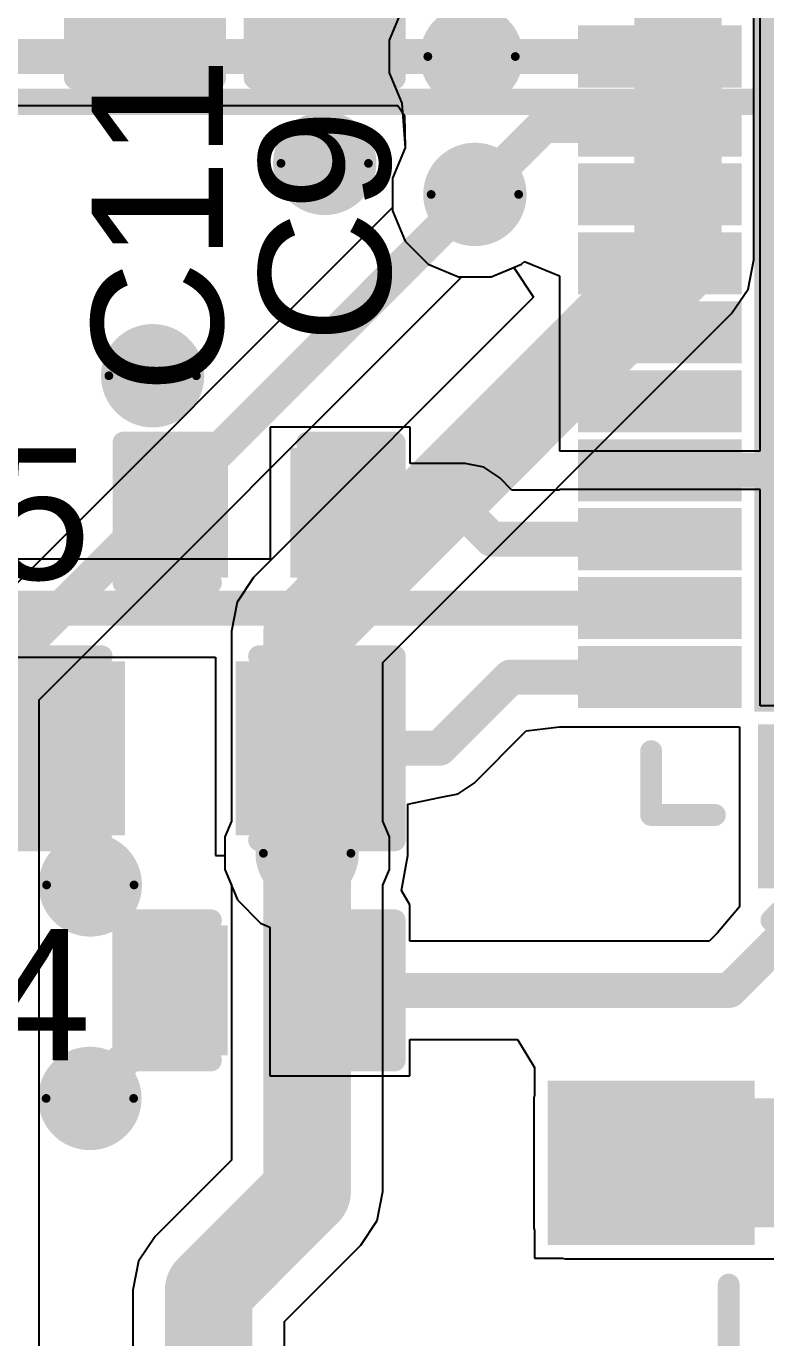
# Model space of a CAD drawing. Header units: inches. Extents: x -18 to 345, y -18 to 43.
# Drawn here: x -6.63 to -2.33, y 0.86 to 8.47 of the extents above; entities that cross this region are included whole.
import ezdxf

# ---------------------------------------------------------------- set-up
doc = ezdxf.new("R2010")
doc.units = ezdxf.units.IN
for name, color, linetype in [('Board Outline', 216, 'Continuous'), ('Bottom Layer', 5, 'Continuous'), ('Bottom Overlay', 54, 'Continuous'), ('Drill Drawing', 1, 'Continuous'), ('Top Layer', 1, 'Continuous'), ('Top Overlay', 2, 'Continuous'), ('Top Paste', 8, 'Continuous'), ('Top Solder', 216, 'Continuous'), ('Via Holes', 16, 'Continuous')]:
    doc.layers.add(name, color=color, linetype=linetype)
doc.styles.add('Arial', font='', dxfattribs={"height": 0.2})
doc.styles.get('Arial').set_extended_font_data('Arial')

# ---------------------------------------------------------------- blocks, each defined once
blk = doc.blocks.new('QFN_48_EP_6_6__6')
at = {"layer": 'Top Layer'}
for points in [[(-2.31, 3.355), (-2.09, 3.355), (-2.09, 2.545), (-2.31, 2.545)], [(-1.91, 3.355), (-1.69, 3.355), (-1.69, 2.545), (-1.91, 2.545)], [(-1.51, 3.355), (-1.29, 3.355), (-1.29, 2.545), (-1.51, 2.545)], [(-1.11, 3.355), (-0.89, 3.355), (-0.89, 2.545), (-1.11, 2.545)], [(-0.71, 3.355), (-0.49, 3.355), (-0.49, 2.545), (-0.71, 2.545)], [(-0.31, 3.355), (-0.09, 3.355), (-0.09, 2.545), (-0.31, 2.545)], [(0.09, 3.355), (0.31, 3.355), (0.31, 2.545), (0.09, 2.545)], [(0.49, 3.355), (0.71, 3.355), (0.71, 2.545), (0.49, 2.545)], [(0.89, 3.355), (1.11, 3.355), (1.11, 2.545), (0.89, 2.545)], [(1.29, 3.355), (1.51, 3.355), (1.51, 2.545), (1.29, 2.545)]]:
    blk.add_hatch(color=1, dxfattribs=at).paths.add_polyline_path(points)
at = {"layer": 'Top Paste'}
for points in [[(-2.31, 3.355), (-2.09, 3.355), (-2.09, 2.545), (-2.31, 2.545)], [(-1.91, 3.355), (-1.69, 3.355), (-1.69, 2.545), (-1.91, 2.545)], [(-1.51, 3.355), (-1.29, 3.355), (-1.29, 2.545), (-1.51, 2.545)], [(-1.11, 3.355), (-0.89, 3.355), (-0.89, 2.545), (-1.11, 2.545)], [(-0.71, 3.355), (-0.49, 3.355), (-0.49, 2.545), (-0.71, 2.545)], [(-0.31, 3.355), (-0.09, 3.355), (-0.09, 2.545), (-0.31, 2.545)], [(0.09, 3.355), (0.31, 3.355), (0.31, 2.545), (0.09, 2.545)], [(0.49, 3.355), (0.71, 3.355), (0.71, 2.545), (0.49, 2.545)], [(0.89, 3.355), (1.11, 3.355), (1.11, 2.545), (0.89, 2.545)], [(1.29, 3.355), (1.51, 3.355), (1.51, 2.545), (1.29, 2.545)]]:
    blk.add_hatch(color=8, dxfattribs=at).paths.add_polyline_path(points)
at = {"layer": 'Top Solder'}
for points in [[(-2.38, 3.425), (-2.02, 3.425), (-2.02, 2.475), (-2.38, 2.475)], [(-1.98, 3.425), (-1.62, 3.425), (-1.62, 2.475), (-1.98, 2.475)], [(-1.58, 3.425), (-1.22, 3.425), (-1.22, 2.475), (-1.58, 2.475)], [(-1.18, 3.425), (-0.82, 3.425), (-0.82, 2.475), (-1.18, 2.475)], [(-0.78, 3.425), (-0.42, 3.425), (-0.42, 2.475), (-0.78, 2.475)], [(-0.38, 3.425), (-0.02, 3.425), (-0.02, 2.475), (-0.38, 2.475)], [(0.02, 3.425), (0.38, 3.425), (0.38, 2.475), (0.02, 2.475)], [(0.42, 3.425), (0.78, 3.425), (0.78, 2.475), (0.42, 2.475)], [(0.82, 3.425), (1.18, 3.425), (1.18, 2.475), (0.82, 2.475)], [(1.22, 3.425), (1.58, 3.425), (1.58, 2.475), (1.22, 2.475)], [(-3.425, 2.38), (-2.475, 2.38), (-2.475, 2.02), (-3.425, 2.02)], [(-2.4016, 2.4016), (2.4016, 2.4016), (2.4016, -2.4016), (-2.4016, -2.4016)]]:
    blk.add_hatch(color=216, dxfattribs=at).paths.add_polyline_path(points)
at = {"layer": 'Top Overlay'}
for points in [[(-3, 3, 0.127, 0.127, 0), (-3, 2.63, 0.127, 0.127, 0)], [(-3, 3, 0.127, 0.127, 0), (-2.63, 3, 0.127, 0.127, 0)], [(-3.6104, 2.3016, 0.127, 0.127, 0), (-3.5342, 2.2254, 0.127, 0.127, 0)], [(-3.6104, 2.3016, 0.127, 0.127, 0), (-3.6104, 2.1492, 0.127, 0.127, 0)]]:
    blk.add_lwpolyline(points, format="xyseb", dxfattribs=at)
for points in [[(-3.0317, 3, 0.0635, 0.0635, 1), (-2.9682, 3, 0.0635, 0.0635, 1)], [(-3.0317, 3, 0.0635, 0.0635, 1), (-2.9682, 3, 0.0635, 0.0635, 1)], [(-2.6617, 3, 0.0635, 0.0635, 1), (-2.5982, 3, 0.0635, 0.0635, 1)], [(-3.0317, 2.63, 0.0635, 0.0635, 1), (-2.9682, 2.63, 0.0635, 0.0635, 1)], [(-3.6421, 2.3016, 0.0635, 0.0635, 1), (-3.5786, 2.3016, 0.0635, 0.0635, 1)], [(-3.6421, 2.3016, 0.0635, 0.0635, 1), (-3.5786, 2.3016, 0.0635, 0.0635, 1)]]:
    blk.add_lwpolyline(points, format="xyseb", close=True, dxfattribs=at)
blk = doc.blocks.new('TS_1187A_B_A_B_11')
at = {"layer": 'Top Layer'}
blk.add_hatch(color=1, dxfattribs=at).paths.add_polyline_path([(-3.5, 2.25), (-2.5, 2.25), (-2.5, 1.5), (-3.5, 1.5)])
at = {"layer": 'Top Paste'}
blk.add_hatch(color=8, dxfattribs=at).paths.add_polyline_path([(-3.5, 2.25), (-2.5, 2.25), (-2.5, 1.5), (-3.5, 1.5)])
at = {"layer": 'Top Solder'}
blk.add_hatch(color=216, dxfattribs=at).paths.add_polyline_path([(-3.6016, 2.3516), (-2.3984, 2.3516), (-2.3984, 1.3984), (-3.6016, 1.3984)])
at = {"layer": 'Top Overlay'}
blk.add_lwpolyline([(-2.5502, -1.1684, 0.127, 0.127, 0), (-2.5502, 1.1684, 0.127, 0.127, 0)], format="xyseb", dxfattribs=at)
blk.add_lwpolyline([(-2.5819, 1.1684, 0.0635, 0.0635, 1), (-2.5184, 1.1684, 0.0635, 0.0635, 1)], format="xyseb", close=True, dxfattribs=at)
blk = doc.blocks.new('CR2032_BS_6_1_B_25')
at = {"layer": 'Bottom Overlay'}
blk.add_lwpolyline([(-11.2855, 8.0299, 0.1524, 0.1524, 0), (10.9668, 8.0299, 0.1524, 0.1524, 0)], format="xyseb", dxfattribs=at)
blk = doc.blocks.new('C___0402_33')
at = {"layer": 'Top Layer'}
for points in [[(-0.6985, -0.3175), (-0.6985, 0.3175), (-0.2413, 0.3175), (-0.2413, -0.3175)], [(0.2413, -0.3175), (0.2413, 0.3175), (0.6985, 0.3175), (0.6985, -0.3175)]]:
    blk.add_hatch(color=1, dxfattribs=at).paths.add_polyline_path(points)
at = {"layer": 'Top Paste'}
for points in [[(-0.6985, -0.3175), (-0.6985, 0.3175), (-0.2413, 0.3175), (-0.2413, -0.3175)], [(0.2413, -0.3175), (0.2413, 0.3175), (0.6985, 0.3175), (0.6985, -0.3175)]]:
    blk.add_hatch(color=8, dxfattribs=at).paths.add_polyline_path(points)
at = {"layer": 'Top Solder'}
for points in [[(-0.7585, -0.3775), (-0.7585, 0.3775), (-0.1813, 0.3775), (-0.1813, -0.3775)], [(0.1813, -0.3775), (0.1813, 0.3775), (0.7585, 0.3775), (0.7585, -0.3775)]]:
    blk.add_hatch(color=216, dxfattribs=at).paths.add_polyline_path(points)
at = {"layer": 'Top Overlay'}
for points in [[(-0.7874, -0.4064, 0.127, 0.127, 0), (-0.7874, 0.4064, 0.127, 0.127, 0)], [(-0.2794, 0.4064, 0.127, 0.127, 0), (-0.7874, 0.4064, 0.127, 0.127, 0)], [(0.7874, 0.4064, 0.127, 0.127, 0), (0.2794, 0.4064, 0.127, 0.127, 0)], [(0.7874, -0.4064, 0.127, 0.127, 0), (0.7874, 0.4064, 0.127, 0.127, 0)], [(-0.2794, -0.4064, 0.127, 0.127, 0), (-0.7874, -0.4064, 0.127, 0.127, 0)], [(0.7874, -0.4064, 0.127, 0.127, 0), (0.2794, -0.4064, 0.127, 0.127, 0)]]:
    blk.add_lwpolyline(points, format="xyseb", dxfattribs=at)
for points in [[(-0.8191, 0.4064, 0.0635, 0.0635, 1), (-0.7556, 0.4064, 0.0635, 0.0635, 1)], [(-0.8191, 0.4064, 0.0635, 0.0635, 1), (-0.7556, 0.4064, 0.0635, 0.0635, 1)], [(-0.3111, 0.4064, 0.0635, 0.0635, 1), (-0.2477, 0.4064, 0.0635, 0.0635, 1)], [(0.2477, 0.4064, 0.0635, 0.0635, 1), (0.3111, 0.4064, 0.0635, 0.0635, 1)], [(0.7556, 0.4064, 0.0635, 0.0635, 1), (0.8191, 0.4064, 0.0635, 0.0635, 1)], [(0.7556, 0.4064, 0.0635, 0.0635, 1), (0.8191, 0.4064, 0.0635, 0.0635, 1)], [(-0.8191, -0.4064, 0.0635, 0.0635, 1), (-0.7556, -0.4064, 0.0635, 0.0635, 1)], [(-0.8191, -0.4064, 0.0635, 0.0635, 1), (-0.7556, -0.4064, 0.0635, 0.0635, 1)], [(-0.3111, -0.4064, 0.0635, 0.0635, 1), (-0.2477, -0.4064, 0.0635, 0.0635, 1)], [(0.2477, -0.4064, 0.0635, 0.0635, 1), (0.3111, -0.4064, 0.0635, 0.0635, 1)], [(0.7556, -0.4064, 0.0635, 0.0635, 1), (0.8191, -0.4064, 0.0635, 0.0635, 1)], [(0.7556, -0.4064, 0.0635, 0.0635, 1), (0.8191, -0.4064, 0.0635, 0.0635, 1)]]:
    blk.add_lwpolyline(points, format="xyseb", close=True, dxfattribs=at)
blk = doc.blocks.new('____0402_35')
at = {"layer": 'Top Layer'}
for points in [[(-0.6985, -0.3175), (-0.6985, 0.3175), (-0.2413, 0.3175), (-0.2413, -0.3175)], [(0.2413, -0.3175), (0.2413, 0.3175), (0.6985, 0.3175), (0.6985, -0.3175)]]:
    blk.add_hatch(color=1, dxfattribs=at).paths.add_polyline_path(points)
at = {"layer": 'Top Paste'}
for points in [[(-0.6985, -0.3175), (-0.6985, 0.3175), (-0.2413, 0.3175), (-0.2413, -0.3175)], [(0.2413, -0.3175), (0.2413, 0.3175), (0.6985, 0.3175), (0.6985, -0.3175)]]:
    blk.add_hatch(color=8, dxfattribs=at).paths.add_polyline_path(points)
at = {"layer": 'Top Solder'}
for points in [[(-0.7585, -0.3775), (-0.7585, 0.3775), (-0.1813, 0.3775), (-0.1813, -0.3775)], [(0.1813, -0.3775), (0.1813, 0.3775), (0.7585, 0.3775), (0.7585, -0.3775)]]:
    blk.add_hatch(color=216, dxfattribs=at).paths.add_polyline_path(points)
at = {"layer": 'Top Overlay'}
for points in [[(-0.7874, 0.4064, 0.127, 0.127, 0), (-0.7874, -0.4064, 0.127, 0.127, 0)], [(-0.7874, 0.4064, 0.127, 0.127, 0), (-0.2794, 0.4064, 0.127, 0.127, 0)], [(0.2794, 0.4064, 0.127, 0.127, 0), (0.7874, 0.4064, 0.127, 0.127, 0)], [(0.7874, 0.4064, 0.127, 0.127, 0), (0.7874, -0.4064, 0.127, 0.127, 0)], [(-0.7874, -0.4064, 0.127, 0.127, 0), (-0.2794, -0.4064, 0.127, 0.127, 0)], [(0.2794, -0.4064, 0.127, 0.127, 0), (0.7874, -0.4064, 0.127, 0.127, 0)]]:
    blk.add_lwpolyline(points, format="xyseb", dxfattribs=at)
for points in [[(-0.8191, 0.4064, 0.0635, 0.0635, 1), (-0.7556, 0.4064, 0.0635, 0.0635, 1)], [(-0.8191, 0.4064, 0.0635, 0.0635, 1), (-0.7556, 0.4064, 0.0635, 0.0635, 1)], [(-0.3111, 0.4064, 0.0635, 0.0635, 1), (-0.2477, 0.4064, 0.0635, 0.0635, 1)], [(0.2477, 0.4064, 0.0635, 0.0635, 1), (0.3111, 0.4064, 0.0635, 0.0635, 1)], [(0.7556, 0.4064, 0.0635, 0.0635, 1), (0.8191, 0.4064, 0.0635, 0.0635, 1)], [(0.7556, 0.4064, 0.0635, 0.0635, 1), (0.8191, 0.4064, 0.0635, 0.0635, 1)], [(-0.8191, -0.4064, 0.0635, 0.0635, 1), (-0.7556, -0.4064, 0.0635, 0.0635, 1)], [(-0.8191, -0.4064, 0.0635, 0.0635, 1), (-0.7556, -0.4064, 0.0635, 0.0635, 1)], [(-0.3111, -0.4064, 0.0635, 0.0635, 1), (-0.2477, -0.4064, 0.0635, 0.0635, 1)], [(0.2477, -0.4064, 0.0635, 0.0635, 1), (0.3111, -0.4064, 0.0635, 0.0635, 1)], [(0.7556, -0.4064, 0.0635, 0.0635, 1), (0.8191, -0.4064, 0.0635, 0.0635, 1)], [(0.7556, -0.4064, 0.0635, 0.0635, 1), (0.8191, -0.4064, 0.0635, 0.0635, 1)]]:
    blk.add_lwpolyline(points, format="xyseb", close=True, dxfattribs=at)
blk = doc.blocks.new('C___0402_39')
at = {"layer": 'Top Layer'}
for points in [[(-0.6985, -0.3175), (-0.6985, 0.3175), (-0.2413, 0.3175), (-0.2413, -0.3175)], [(0.2413, -0.3175), (0.2413, 0.3175), (0.6985, 0.3175), (0.6985, -0.3175)]]:
    blk.add_hatch(color=1, dxfattribs=at).paths.add_polyline_path(points)
at = {"layer": 'Top Paste'}
for points in [[(-0.6985, -0.3175), (-0.6985, 0.3175), (-0.2413, 0.3175), (-0.2413, -0.3175)], [(0.2413, -0.3175), (0.2413, 0.3175), (0.6985, 0.3175), (0.6985, -0.3175)]]:
    blk.add_hatch(color=8, dxfattribs=at).paths.add_polyline_path(points)
at = {"layer": 'Top Solder'}
for points in [[(-0.7585, -0.3775), (-0.7585, 0.3775), (-0.1813, 0.3775), (-0.1813, -0.3775)], [(0.1813, -0.3775), (0.1813, 0.3775), (0.7585, 0.3775), (0.7585, -0.3775)]]:
    blk.add_hatch(color=216, dxfattribs=at).paths.add_polyline_path(points)
at = {"layer": 'Top Overlay'}
for points in [[(-0.7874, 0.4064, 0.127, 0.127, 0), (-0.7874, -0.4064, 0.127, 0.127, 0)], [(-0.2794, 0.4064, 0.127, 0.127, 0), (-0.7874, 0.4064, 0.127, 0.127, 0)], [(0.7874, 0.4064, 0.127, 0.127, 0), (0.2794, 0.4064, 0.127, 0.127, 0)], [(0.7874, 0.4064, 0.127, 0.127, 0), (0.7874, -0.4064, 0.127, 0.127, 0)], [(-0.2794, -0.4064, 0.127, 0.127, 0), (-0.7874, -0.4064, 0.127, 0.127, 0)], [(0.7874, -0.4064, 0.127, 0.127, 0), (0.2794, -0.4064, 0.127, 0.127, 0)]]:
    blk.add_lwpolyline(points, format="xyseb", dxfattribs=at)
for points in [[(-0.8191, 0.4064, 0.0635, 0.0635, 1), (-0.7556, 0.4064, 0.0635, 0.0635, 1)], [(-0.8191, 0.4064, 0.0635, 0.0635, 1), (-0.7556, 0.4064, 0.0635, 0.0635, 1)], [(-0.3111, 0.4064, 0.0635, 0.0635, 1), (-0.2477, 0.4064, 0.0635, 0.0635, 1)], [(0.2477, 0.4064, 0.0635, 0.0635, 1), (0.3111, 0.4064, 0.0635, 0.0635, 1)], [(0.7556, 0.4064, 0.0635, 0.0635, 1), (0.8191, 0.4064, 0.0635, 0.0635, 1)], [(0.7556, 0.4064, 0.0635, 0.0635, 1), (0.8191, 0.4064, 0.0635, 0.0635, 1)], [(-0.8191, -0.4064, 0.0635, 0.0635, 1), (-0.7556, -0.4064, 0.0635, 0.0635, 1)], [(-0.8191, -0.4064, 0.0635, 0.0635, 1), (-0.7556, -0.4064, 0.0635, 0.0635, 1)], [(-0.3111, -0.4064, 0.0635, 0.0635, 1), (-0.2477, -0.4064, 0.0635, 0.0635, 1)], [(0.2477, -0.4064, 0.0635, 0.0635, 1), (0.3111, -0.4064, 0.0635, 0.0635, 1)], [(0.7556, -0.4064, 0.0635, 0.0635, 1), (0.8191, -0.4064, 0.0635, 0.0635, 1)], [(0.7556, -0.4064, 0.0635, 0.0635, 1), (0.8191, -0.4064, 0.0635, 0.0635, 1)]]:
    blk.add_lwpolyline(points, format="xyseb", close=True, dxfattribs=at)
blk = doc.blocks.new('____0402_40')
at = {"layer": 'Top Layer'}
for points in [[(-0.6985, -0.3175), (-0.6985, 0.3175), (-0.2413, 0.3175), (-0.2413, -0.3175)], [(0.2413, -0.3175), (0.2413, 0.3175), (0.6985, 0.3175), (0.6985, -0.3175)]]:
    blk.add_hatch(color=1, dxfattribs=at).paths.add_polyline_path(points)
at = {"layer": 'Top Paste'}
for points in [[(-0.6985, -0.3175), (-0.6985, 0.3175), (-0.2413, 0.3175), (-0.2413, -0.3175)], [(0.2413, -0.3175), (0.2413, 0.3175), (0.6985, 0.3175), (0.6985, -0.3175)]]:
    blk.add_hatch(color=8, dxfattribs=at).paths.add_polyline_path(points)
at = {"layer": 'Top Solder'}
for points in [[(-0.7585, -0.3775), (-0.7585, 0.3775), (-0.1813, 0.3775), (-0.1813, -0.3775)], [(0.1813, -0.3775), (0.1813, 0.3775), (0.7585, 0.3775), (0.7585, -0.3775)]]:
    blk.add_hatch(color=216, dxfattribs=at).paths.add_polyline_path(points)
at = {"layer": 'Top Overlay'}
for points in [[(-0.7874, -0.4064, 0.127, 0.127, 0), (-0.7874, 0.4064, 0.127, 0.127, 0)], [(-0.7874, 0.4064, 0.127, 0.127, 0), (-0.2794, 0.4064, 0.127, 0.127, 0)], [(0.2794, 0.4064, 0.127, 0.127, 0), (0.7874, 0.4064, 0.127, 0.127, 0)], [(0.7874, -0.4064, 0.127, 0.127, 0), (0.7874, 0.4064, 0.127, 0.127, 0)], [(-0.7874, -0.4064, 0.127, 0.127, 0), (-0.2794, -0.4064, 0.127, 0.127, 0)], [(0.2794, -0.4064, 0.127, 0.127, 0), (0.7874, -0.4064, 0.127, 0.127, 0)]]:
    blk.add_lwpolyline(points, format="xyseb", dxfattribs=at)
for points in [[(-0.8191, 0.4064, 0.0635, 0.0635, 1), (-0.7556, 0.4064, 0.0635, 0.0635, 1)], [(-0.8191, 0.4064, 0.0635, 0.0635, 1), (-0.7556, 0.4064, 0.0635, 0.0635, 1)], [(-0.3111, 0.4064, 0.0635, 0.0635, 1), (-0.2477, 0.4064, 0.0635, 0.0635, 1)], [(0.2477, 0.4064, 0.0635, 0.0635, 1), (0.3111, 0.4064, 0.0635, 0.0635, 1)], [(0.7556, 0.4064, 0.0635, 0.0635, 1), (0.8191, 0.4064, 0.0635, 0.0635, 1)], [(0.7556, 0.4064, 0.0635, 0.0635, 1), (0.8191, 0.4064, 0.0635, 0.0635, 1)], [(-0.8191, -0.4064, 0.0635, 0.0635, 1), (-0.7556, -0.4064, 0.0635, 0.0635, 1)], [(-0.8191, -0.4064, 0.0635, 0.0635, 1), (-0.7556, -0.4064, 0.0635, 0.0635, 1)], [(-0.3111, -0.4064, 0.0635, 0.0635, 1), (-0.2477, -0.4064, 0.0635, 0.0635, 1)], [(0.2477, -0.4064, 0.0635, 0.0635, 1), (0.3111, -0.4064, 0.0635, 0.0635, 1)], [(0.7556, -0.4064, 0.0635, 0.0635, 1), (0.8191, -0.4064, 0.0635, 0.0635, 1)], [(0.7556, -0.4064, 0.0635, 0.0635, 1), (0.8191, -0.4064, 0.0635, 0.0635, 1)]]:
    blk.add_lwpolyline(points, format="xyseb", close=True, dxfattribs=at)
blk = doc.blocks.new('C___0603_41')
at = {"layer": 'Top Layer'}
for points in [[(-0.381, 0.4445), (-0.381, -0.4445), (-1.143, -0.4445), (-1.143, 0.4445)], [(1.143, 0.4445), (1.143, -0.4445), (0.381, -0.4445), (0.381, 0.4445)]]:
    blk.add_hatch(color=1, dxfattribs=at).paths.add_polyline_path(points)
at = {"layer": 'Top Paste'}
for points in [[(-0.381, 0.4445), (-0.381, -0.4445), (-1.143, -0.4445), (-1.143, 0.4445)], [(1.143, 0.4445), (1.143, -0.4445), (0.381, -0.4445), (0.381, 0.4445)]]:
    blk.add_hatch(color=8, dxfattribs=at).paths.add_polyline_path(points)
at = {"layer": 'Top Solder'}
for points in [[(-0.321, 0.5045), (-0.321, -0.5045), (-1.203, -0.5045), (-1.203, 0.5045)], [(1.203, 0.5045), (1.203, -0.5045), (0.321, -0.5045), (0.321, 0.5045)]]:
    blk.add_hatch(color=216, dxfattribs=at).paths.add_polyline_path(points)
at = {"layer": 'Top Overlay'}
for points in [[(-1.2446, 0.5334, 0.127, 0.127, 0), (-0.4572, 0.5334, 0.127, 0.127, 0)], [(-1.2446, -0.5334, 0.127, 0.127, 0), (-1.2446, 0.5334, 0.127, 0.127, 0)], [(0.4572, 0.5334, 0.127, 0.127, 0), (1.2446, 0.5334, 0.127, 0.127, 0)], [(1.2446, -0.5334, 0.127, 0.127, 0), (1.2446, 0.5334, 0.127, 0.127, 0)], [(-1.2446, -0.5334, 0.127, 0.127, 0), (-0.4572, -0.5334, 0.127, 0.127, 0)], [(0.4572, -0.5334, 0.127, 0.127, 0), (1.2446, -0.5334, 0.127, 0.127, 0)]]:
    blk.add_lwpolyline(points, format="xyseb", dxfattribs=at)
for points in [[(-1.2764, 0.5334, 0.0635, 0.0635, 1), (-1.2128, 0.5334, 0.0635, 0.0635, 1)], [(-1.2764, 0.5334, 0.0635, 0.0635, 1), (-1.2128, 0.5334, 0.0635, 0.0635, 1)], [(-0.4889, 0.5334, 0.0635, 0.0635, 1), (-0.4254, 0.5334, 0.0635, 0.0635, 1)], [(0.4254, 0.5334, 0.0635, 0.0635, 1), (0.4889, 0.5334, 0.0635, 0.0635, 1)], [(1.2128, 0.5334, 0.0635, 0.0635, 1), (1.2764, 0.5334, 0.0635, 0.0635, 1)], [(1.2128, 0.5334, 0.0635, 0.0635, 1), (1.2764, 0.5334, 0.0635, 0.0635, 1)], [(-1.2764, -0.5334, 0.0635, 0.0635, 1), (-1.2128, -0.5334, 0.0635, 0.0635, 1)], [(-1.2764, -0.5334, 0.0635, 0.0635, 1), (-1.2128, -0.5334, 0.0635, 0.0635, 1)], [(-0.4889, -0.5334, 0.0635, 0.0635, 1), (-0.4254, -0.5334, 0.0635, 0.0635, 1)], [(0.4254, -0.5334, 0.0635, 0.0635, 1), (0.4889, -0.5334, 0.0635, 0.0635, 1)], [(1.2128, -0.5334, 0.0635, 0.0635, 1), (1.2764, -0.5334, 0.0635, 0.0635, 1)], [(1.2128, -0.5334, 0.0635, 0.0635, 1), (1.2764, -0.5334, 0.0635, 0.0635, 1)]]:
    blk.add_lwpolyline(points, format="xyseb", close=True, dxfattribs=at)

msp = doc.modelspace()

# ---------------------------------------------------------------- hatches: boundary and pattern name
at = {"layer": 'Bottom Layer'}
h = msp.add_hatch(color=5, dxfattribs=at)
edge = h.paths.add_edge_path()
edge.add_arc((-4.0427, 8.2929), 0.3, 0, 360)
h = msp.add_hatch(color=5, dxfattribs=at)
edge = h.paths.add_edge_path()
edge.add_arc((-4.8954, 7.673), 0.3, 0, 360)
h = msp.add_hatch(color=5, dxfattribs=at)
edge = h.paths.add_edge_path()
edge.add_arc((-4.0233, 7.4929), 0.3, 0, 360)
h = msp.add_hatch(color=5, dxfattribs=at)
edge = h.paths.add_edge_path()
edge.add_arc((-5.8946, 6.441), 0.3, 0, 360)
h = msp.add_hatch(color=5, dxfattribs=at)
edge = h.paths.add_edge_path()
edge.add_arc((-4.9973, 3.6708), 0.3, 0, 360)
h = msp.add_hatch(color=5, dxfattribs=at)
edge = h.paths.add_edge_path()
edge.add_arc((-6.2564, 3.4871), 0.3, 0, 360)
h = msp.add_hatch(color=5, dxfattribs=at)
edge = h.paths.add_edge_path()
edge.add_arc((-6.2589, 2.2486), 0.3, 0, 360)
at = {"layer": 'Top Layer'}
h = msp.add_hatch(color=1, dxfattribs=at)
edge = h.paths.add_edge_path()
edge.add_arc((-4.0427, 8.2929), 0.3, 0, 360)
h = msp.add_hatch(color=1, dxfattribs=at)
edge = h.paths.add_edge_path()
edge.add_arc((-4.8954, 7.673), 0.3, 0, 360)
h = msp.add_hatch(color=1, dxfattribs=at)
edge = h.paths.add_edge_path()
edge.add_arc((-4.0233, 7.4929), 0.3, 0, 360)
h = msp.add_hatch(color=1, dxfattribs=at)
edge = h.paths.add_edge_path()
edge.add_arc((-5.8946, 6.441), 0.3, 0, 360)
h = msp.add_hatch(color=1, dxfattribs=at)
edge = h.paths.add_edge_path()
edge.add_arc((-4.9973, 3.6708), 0.3, 0, 360)
h = msp.add_hatch(color=1, dxfattribs=at)
edge = h.paths.add_edge_path()
edge.add_arc((-6.2564, 3.4871), 0.3, 0, 360)
h = msp.add_hatch(color=1, dxfattribs=at)
edge = h.paths.add_edge_path()
edge.add_arc((-6.2589, 2.2486), 0.3, 0, 360)
msp.add_hatch(color=1, dxfattribs=at).paths.add_polyline_path([(-3.5, 1.5), (3.5, 1.5), (3.5, 2.25), (-3.5, 2.25)])
at = {"layer": 'Via Holes'}
h = msp.add_hatch(color=7, dxfattribs=at)
edge = h.paths.add_edge_path()
edge.add_arc((-4.0427, 8.2929), 0.15, 0, 360)
h = msp.add_hatch(color=7, dxfattribs=at)
edge = h.paths.add_edge_path()
edge.add_arc((-4.8954, 7.673), 0.15, 0, 360)
h = msp.add_hatch(color=7, dxfattribs=at)
edge = h.paths.add_edge_path()
edge.add_arc((-4.0233, 7.4929), 0.15, 0, 360)
h = msp.add_hatch(color=7, dxfattribs=at)
edge = h.paths.add_edge_path()
edge.add_arc((-5.8946, 6.441), 0.15, 0, 360)
h = msp.add_hatch(color=7, dxfattribs=at)
edge = h.paths.add_edge_path()
edge.add_arc((-4.9973, 3.6708), 0.15, 0, 360)
h = msp.add_hatch(color=7, dxfattribs=at)
edge = h.paths.add_edge_path()
edge.add_arc((-6.2564, 3.4871), 0.15, 0, 360)
h = msp.add_hatch(color=7, dxfattribs=at)
edge = h.paths.add_edge_path()
edge.add_arc((-6.2589, 2.2486), 0.15, 0, 360)

# ---------------------------------------------------------------- linework, layer by layer
at = {"layer": 'Board Outline'}
msp.add_lwpolyline([(17.5, 0, 0.076, 0.076, 1), (-17.5, 0, 0.076, 0.076, 1)], format="xyseb", close=True, dxfattribs=at)
at = {"layer": 'Bottom Layer'}
for p, q in [((-2.4039, 7.1126), (-2.4039, 9.3671)), ((-8.6091, 8.008), (-4.4713, 8.008)), ((-4.4713, 8.008), (-4.4324, 7.9514)), ((-4.4324, 7.9514), (-4.4284, 7.7635)), ((-4.4284, 7.7635), (-4.5011, 7.5879)), ((-4.5011, 7.5879), (-4.5011, 7.418)), ((-4.5011, 7.418), (-6.9618, 4.9573)), ((-2.4374, 6.9442), (-2.4039, 7.1126)), ((-6.5534, 4.56), (-4.0983, 7.0151)), ((-4.0983, 7.0151), (-3.9283, 7.0151)), ((-3.9283, 7.0151), (-3.7975, 7.0693)), ((-3.7975, 7.0693), (-3.6824, 6.897)), ((-2.5329, 6.8013), (-2.4374, 6.9442)), ((-3.6824, 6.897), (-5.3086, 5.2708)), ((-4.557, 4.7772), (-2.5329, 6.8013)), ((-5.3086, 5.2708), (-5.404, 5.128)), ((-5.404, 5.128), (-5.4375, 4.9595)), ((-5.4375, 4.9595), (-5.4375, 3.8564)), ((-4.557, 3.8564), (-4.557, 4.7772)), ((-6.5534, 1.3182), (-6.5534, 4.56)), ((-5.4375, 3.8564), (-5.4751, 3.7658)), ((-4.5195, 3.7658), (-4.557, 3.8564)), ((-5.4751, 3.7658), (-5.4751, 3.5757)), ((-4.5195, 3.5757), (-4.5195, 3.7658)), ((-5.4751, 3.5757), (-5.4375, 3.4851)), ((-4.557, 3.4851), (-4.5195, 3.5757)), ((-5.4375, 3.4851), (-5.4375, 1.8907)), ((-4.557, 1.7083), (-4.557, 3.4851)), ((-5.4375, 1.8907), (-5.8807, 1.4476)), ((-4.5905, 1.5399), (-4.557, 1.7083)), ((-4.686, 1.397), (-4.5905, 1.5399)), ((-5.8807, 1.4476), (-5.9761, 1.3047)), ((-5.1291, 0.9539), (-4.686, 1.397)), ((-6.5534, 0.4162), (-6.5534, 1.3182)), ((-5.9761, 1.3047), (-6.0096, 1.1362)), ((-6.0096, 1.1362), (-6.0096, -5.1406)), ((-5.1291, -5.1406), (-5.1291, 0.9539))]:
    msp.add_line(p, q, dxfattribs=at)
for points in [[(-2.8442, 7.1126, 0.508, 0.508, 0), (-2.8442, 9.3671, 0.508, 0.508, 0)], [(-8.7271, 8.2929, 0.2032, 0.2032, 0), (-4.0427, 8.2929, 0.2032, 0.2032, 0)], [(-6.8383, 4.678, 0.2032, 0.2032, 0), (-4.0233, 7.4929, 0.2032, 0.2032, 0)], [(-4.9973, 4.9595, 0.508, 0.508, 0), (-2.8442, 7.1126, 0.508, 0.508, 0)], [(-4.9973, 3.6708, 0.508, 0.508, 0), (-4.9973, 4.9595, 0.508, 0.508, 0)], [(-4.9973, 1.7083, 0.508, 0.508, 0), (-4.9973, 3.6708, 0.508, 0.508, 0)], [(-5.5694, 1.1362, 0.508, 0.508, 0), (-4.9973, 1.7083, 0.508, 0.508, 0)], [(-5.5694, -5.289, 0.508, 0.508, 0), (-5.5694, 1.1362, 0.508, 0.508, 0)]]:
    msp.add_lwpolyline(points, format="xyseb", dxfattribs=at)
for points in [[(-4.0935, 8.2929, 0.1016, 0.1016, 1), (-3.9919, 8.2929, 0.1016, 0.1016, 1)], [(-4.0741, 7.4929, 0.1016, 0.1016, 1), (-3.9725, 7.4929, 0.1016, 0.1016, 1)], [(-2.9712, 7.1126, 0.254, 0.254, 1), (-2.7172, 7.1126, 0.254, 0.254, 1)], [(-2.9712, 7.1126, 0.254, 0.254, 1), (-2.7172, 7.1126, 0.254, 0.254, 1)], [(-5.1243, 4.9595, 0.254, 0.254, 1), (-4.8703, 4.9595, 0.254, 0.254, 1)], [(-5.1243, 4.9595, 0.254, 0.254, 1), (-4.8703, 4.9595, 0.254, 0.254, 1)], [(-5.1243, 3.6708, 0.254, 0.254, 1), (-4.8703, 3.6708, 0.254, 0.254, 1)], [(-5.1243, 3.6708, 0.254, 0.254, 1), (-4.8703, 3.6708, 0.254, 0.254, 1)], [(-5.1243, 1.7083, 0.254, 0.254, 1), (-4.8703, 1.7083, 0.254, 0.254, 1)], [(-5.1243, 1.7083, 0.254, 0.254, 1), (-4.8703, 1.7083, 0.254, 0.254, 1)], [(-5.6964, 1.1362, 0.254, 0.254, 1), (-5.4424, 1.1362, 0.254, 0.254, 1)], [(-5.6964, 1.1362, 0.254, 0.254, 1), (-5.4424, 1.1362, 0.254, 0.254, 1)]]:
    msp.add_lwpolyline(points, format="xyseb", close=True, dxfattribs=at)
at = {"layer": 'Drill Drawing'}
for points in [[(-3.7887, 8.2929, 0.0508, 0.0508, 1), (-4.2967, 8.2929, 0.0508, 0.0508, 1)], [(-4.3094, 8.2929, 0.0254, 0.0254, 1), (-4.284, 8.2929, 0.0254, 0.0254, 1)], [(-3.8014, 8.2929, 0.0254, 0.0254, 1), (-3.776, 8.2929, 0.0254, 0.0254, 1)], [(-4.6414, 7.673, 0.0508, 0.0508, 1), (-5.1494, 7.673, 0.0508, 0.0508, 1)], [(-3.7693, 7.4929, 0.0508, 0.0508, 1), (-4.2773, 7.4929, 0.0508, 0.0508, 1)], [(-5.1621, 7.673, 0.0254, 0.0254, 1), (-5.1367, 7.673, 0.0254, 0.0254, 1)], [(-4.6541, 7.673, 0.0254, 0.0254, 1), (-4.6287, 7.673, 0.0254, 0.0254, 1)], [(-4.29, 7.4929, 0.0254, 0.0254, 1), (-4.2646, 7.4929, 0.0254, 0.0254, 1)], [(-3.782, 7.4929, 0.0254, 0.0254, 1), (-3.7566, 7.4929, 0.0254, 0.0254, 1)], [(-5.6406, 6.441, 0.0508, 0.0508, 1), (-6.1486, 6.441, 0.0508, 0.0508, 1)], [(-6.1613, 6.441, 0.0254, 0.0254, 1), (-6.1359, 6.441, 0.0254, 0.0254, 1)], [(-5.6533, 6.441, 0.0254, 0.0254, 1), (-5.6279, 6.441, 0.0254, 0.0254, 1)], [(-4.7433, 3.6708, 0.0508, 0.0508, 1), (-5.2513, 3.6708, 0.0508, 0.0508, 1)], [(-6.0024, 3.4871, 0.0508, 0.0508, 1), (-6.5104, 3.4871, 0.0508, 0.0508, 1)], [(-5.264, 3.6708, 0.0254, 0.0254, 1), (-5.2386, 3.6708, 0.0254, 0.0254, 1)], [(-4.756, 3.6708, 0.0254, 0.0254, 1), (-4.7306, 3.6708, 0.0254, 0.0254, 1)], [(-6.5231, 3.4871, 0.0254, 0.0254, 1), (-6.4977, 3.4871, 0.0254, 0.0254, 1)], [(-6.0151, 3.4871, 0.0254, 0.0254, 1), (-5.9897, 3.4871, 0.0254, 0.0254, 1)], [(-6.0049, 2.2486, 0.0508, 0.0508, 1), (-6.5129, 2.2486, 0.0508, 0.0508, 1)], [(-6.5256, 2.2486, 0.0254, 0.0254, 1), (-6.5002, 2.2486, 0.0254, 0.0254, 1)], [(-6.0176, 2.2486, 0.0254, 0.0254, 1), (-5.9922, 2.2486, 0.0254, 0.0254, 1)]]:
    msp.add_lwpolyline(points, format="xyseb", close=True, dxfattribs=at)
at = {"layer": 'Top Layer'}
for p, q in [((-2.3672, 8.0051), (-2.3672, 9.2601)), ((-4.4478, 8.5635), (-4.5205, 8.3879)), ((-4.5205, 8.3879), (-4.5205, 8.1979)), ((-4.5205, 8.1979), (-4.4478, 8.0222)), ((-4.4478, 8.0222), (-4.4284, 7.7635)), ((-2.3672, 6.8051), (-2.3672, 8.0051)), ((-4.4284, 7.7635), (-4.5011, 7.5879)), ((-4.5011, 7.5879), (-4.5011, 7.3979)), ((-4.5011, 7.3979), (-4.4284, 7.2222)), ((-4.4284, 7.2222), (-4.294, 7.0878)), ((-4.294, 7.0878), (-4.1184, 7.0151)), ((-3.9283, 7.0151), (-3.7527, 7.0878)), ((-3.7527, 7.0878), (-3.736, 7.1045)), ((-3.736, 7.1045), (-3.5328, 7.0203)), ((-4.1184, 7.0151), (-3.9283, 7.0151)), ((-3.5328, 7.0203), (-3.5328, 6.0051)), ((-2.3672, 6.0051), (-2.3672, 6.8051)), ((-4.4001, 6.142), (-5.2129, 6.142)), ((-5.2129, 6.142), (-5.2129, 5.3778)), ((-4.4001, 5.9315), (-4.4001, 6.142)), ((-3.5328, 6.0051), (-2.3672, 6.0051)), ((-4.0799, 5.9315), (-4.4001, 5.9315)), ((-3.9708, 5.9098), (-4.0799, 5.9315)), ((-4.0799, 5.9315), (-4.0799, 5.9315)), ((-3.8784, 5.8481), (-3.9708, 5.9098)), ((-3.8081, 5.7778), (-3.8784, 5.8481)), ((-3.5328, 5.7778), (-3.8081, 5.7778)), ((-2.3672, 5.7807), (-3.5328, 5.7807)), ((-3.5328, 5.7807), (-3.5328, 5.7778)), ((-2.3672, 4.5257), (-2.3672, 5.7807)), ((-5.2129, 5.3778), (-9.2073, 5.3778)), ((-9.0893, 4.808), (-5.5304, 4.808)), ((-5.5304, 4.808), (-5.5304, 3.6574)), ((2.3672, 4.5257), (-2.3672, 4.5257)), ((-4.0279, 4.0782), (-3.7258, 4.3804)), ((-3.7258, 4.3804), (-3.5328, 4.4051)), ((-3.5328, 4.4051), (-3.5328, 4.4051)), ((-3.5328, 4.4051), (-3.5328, 4.4051)), ((-3.5328, 4.4051), (-2.4878, 4.4051)), ((-2.4878, 4.4051), (-2.4878, 3.3601)), ((-4.1203, 4.0165), (-4.0279, 4.0782)), ((-4.4128, 3.9548), (-4.2293, 3.9948)), ((-4.2293, 3.9948), (-4.1203, 4.0165)), ((-4.4128, 3.6574), (-4.4128, 3.9548)), ((-5.5304, 3.6574), (-5.4751, 3.6574)), ((-5.4751, 3.6574), (-5.4751, 3.5757)), ((-4.4495, 3.4542), (-4.4128, 3.6574)), ((-4.4128, 3.6574), (-4.4128, 3.6574)), ((-5.4751, 3.5757), (-5.4023, 3.4001)), ((-4.4004, 3.3708), (-4.4495, 3.4542)), ((-5.4023, 3.4001), (-5.2679, 3.2657)), ((-4.4004, 3.1603), (-4.4004, 3.3708)), ((-4.4004, 3.3708), (-4.4004, 3.3708)), ((-2.4878, 3.3601), (-2.6141, 3.2092)), ((-5.2679, 3.2657), (-5.2132, 3.243)), ((-5.2132, 3.243), (-5.2132, 2.3802)), ((-2.6141, 3.2092), (-2.663, 3.1603)), ((-2.663, 3.1603), (-4.4004, 3.1603)), ((-4.4004, 2.3802), (-4.4004, 2.5906)), ((-4.4004, 2.5906), (-3.7754, 2.5906)), ((-3.7754, 2.5906), (-3.6778, 2.4278)), ((-5.2132, 2.3802), (-4.4004, 2.3802)), ((-3.6778, 2.4278), (-3.6778, 2.2675)), ((-3.6778, 2.2675), (-3.6813, 2.25)), ((-3.6813, 2.25), (-3.6813, 1.5)), ((-3.6813, 1.5), (-3.6778, 1.4825)), ((-3.6778, 1.4825), (-3.6778, 1.3222)), ((-3.6778, 1.3222), (-3.5175, 1.3222)), ((-3.5175, 1.3222), (-3.5, 1.3187)), ((-3.5, 1.3187), (2.3689, 1.3187))]:
    msp.add_line(p, q, dxfattribs=at)
for points in [[(-4.0427, 8.2929, 0.2032, 0.2032, 0), (-2.95, 8.2929, 0.2032, 0.2032, 0)], [(-4.0233, 7.4929, 0.2032, 0.2032, 0), (-3.6233, 7.8929, 0.2032, 0.2032, 0)], [(-3.6233, 7.8929, 0.2032, 0.2032, 0), (-2.95, 7.8929, 0.2032, 0.2032, 0)], [(-2.95, 5.8929, 0.2032, 0.2032, 0), (-1, 5.8929, 0.2032, 0.2032, 0)], [(-4.8065, 5.6467, 0.2032, 0.2032, 0), (-4.0799, 5.6467, 0.2032, 0.2032, 0)], [(-4.0799, 5.6467, 0.2032, 0.2032, 0), (-3.9261, 5.4929, 0.2032, 0.2032, 0)], [(-3.9261, 5.4929, 0.2032, 0.2032, 0), (-2.95, 5.4929, 0.2032, 0.2032, 0)], [(-9.2073, 5.0929, 0.2032, 0.2032, 0), (-2.95, 5.0929, 0.2032, 0.2032, 0)], [(-4.2293, 4.2797, 0.2032, 0.2032, 0), (-3.8161, 4.6929, 0.2032, 0.2032, 0)], [(-3.8161, 4.6929, 0.2032, 0.2032, 0), (-2.95, 4.6929, 0.2032, 0.2032, 0)], [(-4.9973, 4.254, 0.508, 0.508, 0), (-4.9716, 4.2797, 0.508, 0.508, 0)], [(-4.9973, 3.6708, 0.508, 0.508, 0), (-4.9973, 4.254, 0.508, 0.508, 0)], [(-4.9716, 4.2797, 0.2032, 0.2032, 0), (-4.2293, 4.2797, 0.2032, 0.2032, 0)], [(-2.545, 2.8755, 0.2032, 0.2032, 0), (-2.2, 3.2205, 0.2032, 0.2032, 0)], [(-5.7464, 2.7867, 0.2032, 0.2032, 0), (-5.7464, 2.9053, 0.2032, 0.2032, 0)], [(-4.8068, 2.8755, 0.2032, 0.2032, 0), (-2.545, 2.8755, 0.2032, 0.2032, 0)], [(-6.2589, 2.2743, 0.2032, 0.2032, 0), (-5.7464, 2.7867, 0.2032, 0.2032, 0)], [(-6.2589, 2.2486, 0.2032, 0.2032, 0), (-6.2589, 2.2743, 0.2032, 0.2032, 0)]]:
    msp.add_lwpolyline(points, format="xyseb", dxfattribs=at)
for points in [[(-4.0935, 8.2929, 0.1016, 0.1016, 1), (-3.9919, 8.2929, 0.1016, 0.1016, 1)], [(-3.0008, 8.2929, 0.1016, 0.1016, 1), (-2.8992, 8.2929, 0.1016, 0.1016, 1)], [(-3.6741, 7.8929, 0.1016, 0.1016, 1), (-3.5725, 7.8929, 0.1016, 0.1016, 1)], [(-3.6741, 7.8929, 0.1016, 0.1016, 1), (-3.5725, 7.8929, 0.1016, 0.1016, 1)], [(-3.0008, 7.8929, 0.1016, 0.1016, 1), (-2.8992, 7.8929, 0.1016, 0.1016, 1)], [(-4.0741, 7.4929, 0.1016, 0.1016, 1), (-3.9725, 7.4929, 0.1016, 0.1016, 1)], [(-3.0008, 5.8929, 0.1016, 0.1016, 1), (-2.8992, 5.8929, 0.1016, 0.1016, 1)], [(-4.8573, 5.6467, 0.1016, 0.1016, 1), (-4.7557, 5.6467, 0.1016, 0.1016, 1)], [(-4.1307, 5.6467, 0.1016, 0.1016, 1), (-4.0291, 5.6467, 0.1016, 0.1016, 1)], [(-4.1307, 5.6467, 0.1016, 0.1016, 1), (-4.0291, 5.6467, 0.1016, 0.1016, 1)], [(-3.9769, 5.4929, 0.1016, 0.1016, 1), (-3.8753, 5.4929, 0.1016, 0.1016, 1)], [(-3.9769, 5.4929, 0.1016, 0.1016, 1), (-3.8753, 5.4929, 0.1016, 0.1016, 1)], [(-3.0008, 5.4929, 0.1016, 0.1016, 1), (-2.8992, 5.4929, 0.1016, 0.1016, 1)], [(-3.0008, 5.0929, 0.1016, 0.1016, 1), (-2.8992, 5.0929, 0.1016, 0.1016, 1)], [(-3.8669, 4.6929, 0.1016, 0.1016, 1), (-3.7653, 4.6929, 0.1016, 0.1016, 1)], [(-3.8669, 4.6929, 0.1016, 0.1016, 1), (-3.7653, 4.6929, 0.1016, 0.1016, 1)], [(-3.0008, 4.6929, 0.1016, 0.1016, 1), (-2.8992, 4.6929, 0.1016, 0.1016, 1)], [(-5.1243, 4.254, 0.254, 0.254, 1), (-4.8703, 4.254, 0.254, 0.254, 1)], [(-5.1243, 4.254, 0.254, 0.254, 1), (-4.8703, 4.254, 0.254, 0.254, 1)], [(-5.0986, 4.2797, 0.254, 0.254, 1), (-4.8446, 4.2797, 0.254, 0.254, 1)], [(-5.0224, 4.2797, 0.1016, 0.1016, 1), (-4.9208, 4.2797, 0.1016, 0.1016, 1)], [(-4.2801, 4.2797, 0.1016, 0.1016, 1), (-4.1785, 4.2797, 0.1016, 0.1016, 1)], [(-4.2801, 4.2797, 0.1016, 0.1016, 1), (-4.1785, 4.2797, 0.1016, 0.1016, 1)], [(-5.1243, 3.6708, 0.254, 0.254, 1), (-4.8703, 3.6708, 0.254, 0.254, 1)], [(-5.7972, 2.9053, 0.1016, 0.1016, 1), (-5.6956, 2.9053, 0.1016, 0.1016, 1)], [(-4.8576, 2.8755, 0.1016, 0.1016, 1), (-4.756, 2.8755, 0.1016, 0.1016, 1)], [(-2.5958, 2.8755, 0.1016, 0.1016, 1), (-2.4942, 2.8755, 0.1016, 0.1016, 1)], [(-2.5958, 2.8755, 0.1016, 0.1016, 1), (-2.4942, 2.8755, 0.1016, 0.1016, 1)], [(-5.7972, 2.7867, 0.1016, 0.1016, 1), (-5.6956, 2.7867, 0.1016, 0.1016, 1)], [(-5.7972, 2.7867, 0.1016, 0.1016, 1), (-5.6956, 2.7867, 0.1016, 0.1016, 1)], [(-6.3097, 2.2743, 0.1016, 0.1016, 1), (-6.2081, 2.2743, 0.1016, 0.1016, 1)], [(-6.3097, 2.2743, 0.1016, 0.1016, 1), (-6.2081, 2.2743, 0.1016, 0.1016, 1)], [(-6.3097, 2.2486, 0.1016, 0.1016, 1), (-6.2081, 2.2486, 0.1016, 0.1016, 1)]]:
    msp.add_lwpolyline(points, format="xyseb", close=True, dxfattribs=at)

# ---------------------------------------------------------------- block references
for name, p, rotation in [('QFN_48_EP_6_6__6', (0, 6.8929), 90), ('C___0402_33', (-5.9389, 8.9543), 270), ('____0402_35', (-4.8954, 8.9543), 90), ('C___0402_39', (-5.2764, 5.6467), 180)]:
    msp.add_blockref(name, p, dxfattribs=dict(rotation=rotation))
for name, p in [('CR2032_BS_6_1_B_25', (0, 0)), ('C___0603_41', (-5.7336, 4.2797)), ('____0402_40', (-5.2767, 2.8755)), ('TS_1187A_B_A_B_11', (0, 0))]:
    msp.add_blockref(name, p)

# ---------------------------------------------------------------- texts
at = {"layer": 'Top Overlay', "style": 'Arial'}
for s, p in [('C11', (-5.4865, 6.3376)), ('C9', (-4.5147, 6.6284))]:
    msp.add_text(s, height=0.762, rotation=90, dxfattribs=at).set_placement(p)
for s, p in [('C5', (-7.613, 5.2579)), ('C4', (-7.613, 2.4698))]:
    msp.add_text(s, height=0.762, dxfattribs=at).set_placement(p)

doc.saveas('drawing.dxf')
